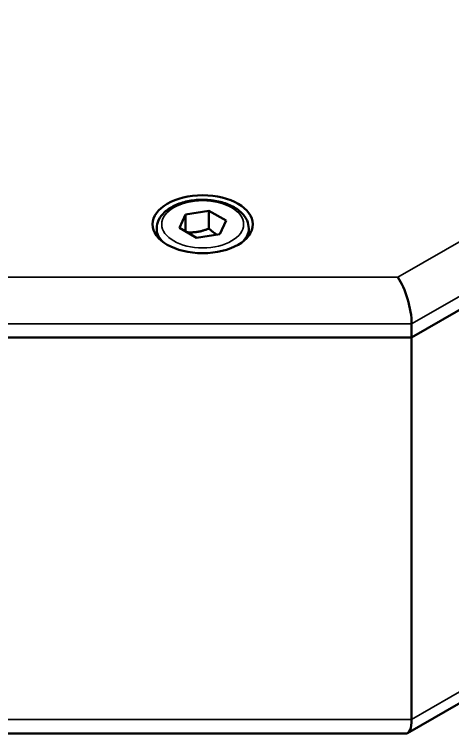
# Model space of a CAD drawing. Header units: inches. Extents: x -24.6 to 49, y -43 to 20.8.
# Drawn here: x 15.35 to 18.45, y 5.04 to 10.13 of the extents above; entities that cross this region are included whole.
import ezdxf

# ---------------------------------------------------------------- set-up
doc = ezdxf.new("R2010")
doc.units = ezdxf.units.IN
doc.header["$MEASUREMENT"] = 0
doc.layers.add('Visible (ANSI)', color=7, linetype='Continuous', lineweight=50)
doc.layers.add('Visible Narrow (ANSI)', color=7, linetype='Continuous', lineweight=35)

msp = doc.modelspace()

# ---------------------------------------------------------------- linework, layer by layer
at = {"layer": 'Visible (ANSI)'}
for p, q in [((18.15842170232334, 7.841108103100224), (24.55951928022413, 11.5367835128103)), ((18.15842170232338, 7.841108103100192), (24.55951928022415, 11.53678351281027)), ((16.51737518583959, 8.616375920754216), (16.56149799450927, 8.711447360349597)), ((16.56149799450927, 8.711447360349597), (16.72616655823719, 8.736921675812445)), ((16.56149799450927, 8.590901605291371), (16.56149799450927, 8.711447360349599)), ((16.72616655823719, 8.736921675812445), (16.84671231329541, 8.66732455167991)), ((16.72616655823719, 8.611554090551888), (16.72616655823719, 8.736921675812445)), ((18.12976335345099, 5.044446585749351), (24.49033190570127, 8.716722551590118)), ((16.84671231329541, 8.66732455167991), (16.80258950462573, 8.572253112084528)), ((16.3572405999612, 8.61291925500309), (16.3572405999612, 8.56009212733007)), ((16.63792094089781, 8.546778796621682), (16.51737518583959, 8.616375920754216)), ((17.0068468991738, 8.612919255003087), (17.0068468991738, 8.560092127330073)), ((16.80258950462573, 8.572253112084528), (16.63792094089781, 8.546778796621682)), ((18.15842170232338, 7.841108103100192), (18.15842170232338, 7.937544707146774)), ((15.20566579681153, 7.841108103100224), (18.15842170232334, 7.841108103100224)), ((15.20566579681156, 7.8411081031002), (18.15842170232338, 7.841108103100192)), ((18.15842170232334, 5.140883189795932), (18.15842170232334, 7.841108103100224)), ((15.24702026546547, 5.041044670706868), (18.11706723366941, 5.041044670706868))]:
    msp.add_line(p, q, dxfattribs=at)
msp.add_ellipse((16.6820437495675, 8.641850236217062), major_axis=(0.3543307086614173, -1.726527931995815e-15), ratio=0.5773502691896284, dxfattribs=at)
for centre, major_axis, ratio, start_param, end_param in [((18.06057597892816, 8.073926660498653), (0.06306678801128698, -0.2353684571282932), 0.3178372451957894, 0.8703573907609652, 2.441153717555846), ((18.06057597892812, 5.277265143147813), (0.06306678801129376, -0.2353684571282918), 0.3178372451957835, 6.19822607981471, 7.153542697939828)]:
    msp.add_ellipse(centre, major_axis=major_axis, ratio=ratio, start_param=start_param, end_param=end_param, dxfattribs=at)
msp.add_open_spline([(16.3572405999612, 8.61291925500309), (16.3572405999612, 8.63315859011885), (16.36201403505985, 8.653311999680897), (16.38034490989418, 8.692187646397581), (16.39451844156237, 8.710658408730094), (16.43188233923845, 8.74541919555132), (16.45605711116431, 8.761176504805274), (16.51138910708554, 8.787397024543635), (16.54277450841432, 8.797661026582604), (16.60883670204824, 8.811521882676836), (16.64347796477369, 8.815157088308828), (16.71273962184171, 8.815654506777083), (16.74734518851937, 8.812548113378044), (16.81350154225813, 8.799800596914837), (16.84502991403453, 8.790143711532098), (16.90210615473328, 8.764672265228704), (16.92762642524139, 8.748822496119198), (16.96904689765498, 8.711848331009904), (16.98524247366951, 8.690768231493687), (17.00281820456351, 8.650097485331901), (17.0068468991738, 8.631537710236561), (17.0068468991738, 8.612919255003087)], degree=3, knots=[3.926990816987248, 3.926990816987248, 3.926990816987248, 3.926990816987248, 4.192785187432174, 4.192785187432174, 4.482409694953818, 4.482409694953818, 4.810504607364535, 4.810504607364535, 5.149215477312774, 5.149215477312774, 5.485348665356125, 5.485348665356125, 5.819908069528301, 5.819908069528301, 6.155823513867364, 6.155823513867364, 6.4944757666404, 6.4944757666404, 6.824075409460708, 6.824075409460708, 7.068583470577042, 7.068583470577042, 7.068583470577042, 7.068583470577042], dxfattribs=at)
for points, weights in [([(16.72616655823719, 8.611554090551888), (16.64756219537485, 8.580213157527522), (16.57115927011249, 8.585323665221141)], [1, 1.146664410162787, 1.015237361384886]), ([(16.78140561735563, 8.568975953318887), (16.75575312731921, 8.584610087233978), (16.72616655823719, 8.611554090551888)], [1.076724776151342, 1.070394548171094, 1])]:
    msp.add_rational_spline(points, weights, degree=2, dxfattribs=at)
at = {"layer": 'Visible Narrow (ANSI)'}
for p, q in [((24.32329880778321, 11.8825845796913), (18.06057597892816, 8.266799868591816)), ((18.15842170232338, 7.937544707146774), (24.55951928022415, 11.63322011685685)), ((24.55951928022413, 8.836558599506013), (18.15842170232334, 5.140883189795932)), ((18.06057597892816, 8.266799868591816), (15.30351152020679, 8.266799868591823)), ((15.20566579681157, 7.937544707146781), (18.15842170232338, 7.937544707146772)), ((18.15842170232334, 5.140883189795932), (15.20566579681153, 5.140883189795933))]:
    msp.add_line(p, q, dxfattribs=at)
msp.add_ellipse((16.6820437495675, 8.641850236217063), major_axis=(-0.2893700787401577, 1.059957021541734e-15), ratio=0.5773502691896286, dxfattribs=at)
for major_axis, ratio, start_param, end_param in [((-0.3248031496062994, 2.151603479809975e-15), 0.5773502691896287, 1.430160692334698e-14, 0.5691320019987732), ((0.3248031496062994, -1.169230941288305e-15), 0.5773502691896288, 5.714053305180924, 6.283185307179584)]:
    msp.add_ellipse((16.6820437495675, 8.612919255003089), major_axis=major_axis, ratio=ratio, start_param=start_param, end_param=end_param, dxfattribs=at)

doc.saveas('drawing.dxf')
